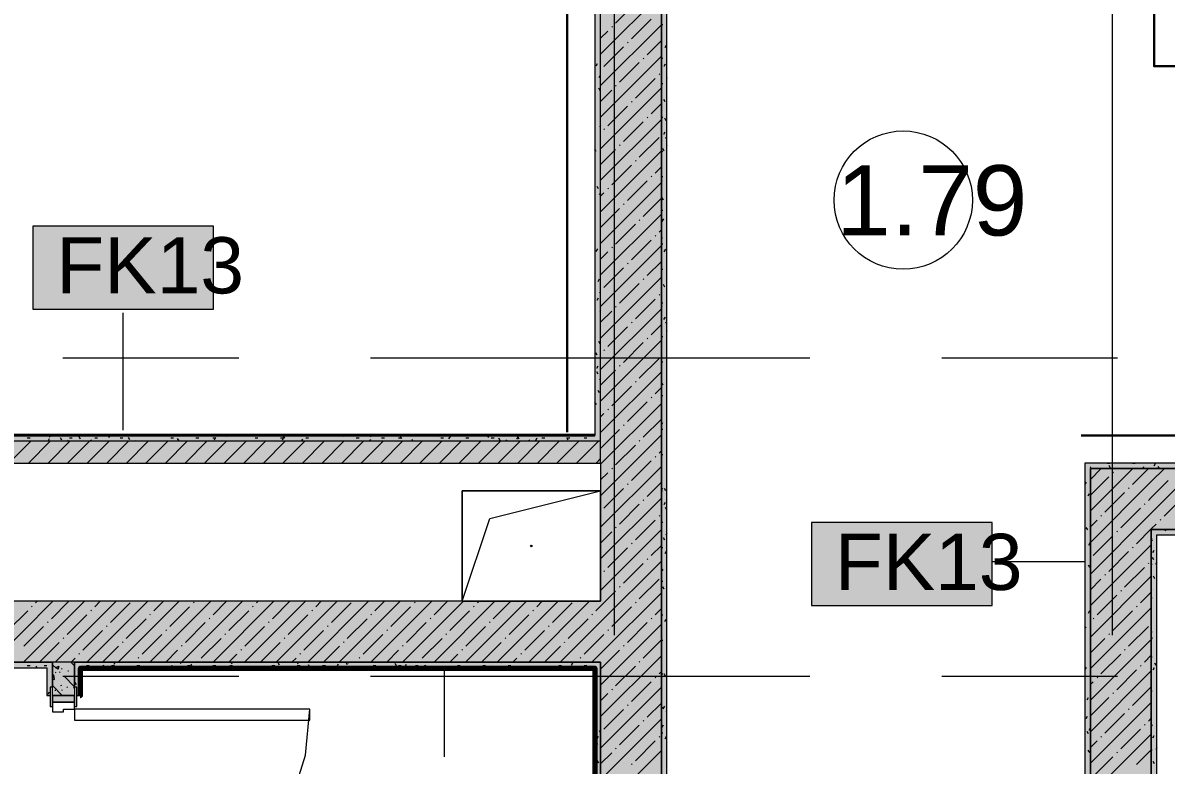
# Model space of a CAD drawing. Header units: millimetres. Extents: x -3817 to 677485, y -22715 to 103890.
# Drawn here: x 90967 to 95097, y 18589 to 21272 of the extents above; entities that cross this region are included whole.
import ezdxf

# ---------------------------------------------------------------- set-up
doc = ezdxf.new("R2010")
doc.units = ezdxf.units.MM
doc.layers.add('PDF _Геометрия', color=7, linetype='Continuous', true_color=0x1d1d1d)
doc.layers.add('PDF _Сплошная заливка', color=7, linetype='Continuous', true_color=0xffffff)
doc.layers.add('PDF _Текст', color=7, linetype='Continuous')
doc.styles.add('PDF GOST-Common', font='arial.ttf')

msp = doc.modelspace()

# ---------------------------------------------------------------- hatches: boundary and pattern name
at = {"layer": 'PDF _Сплошная заливка', "transparency": 33554559}
for points in [[(93053.6, 15531.3), (93218.6, 15531.3), (93218.6, 15539.3), (93273.6, 15539.3), (93273.6, 23061.4), (93053.6, 23061.4), (93053.6, 15751.3)], [(93053.6, 19761.3), (93053.6, 19781.3), (89673.6, 19781.3), (89673.6, 19761.3), (92757.4, 19761.3)], [(94803.6, 15551.3), (94823.6, 15551.3), (94823.6, 19681.3), (94803.6, 19681.3), (94803.6, 15552.3)], [(98080, 19661.3), (100823.6, 19661.3), (100823.6, 19681.3), (94823.6, 19681.3), (94823.6, 19661.3), (97414.7, 19661.3)], [(98080, 19441.3), (101043.6, 19441.3), (101043.6, 19661.3), (95043.6, 19661.3), (95043.6, 19441.3), (97963.6, 19441.3)], [(97414.7, 19421.3), (97723.6, 19421.3), (97723.6, 19441.3), (95043.6, 19441.3), (95043.6, 19421.3), (96749.4, 19421.3)], [(93053.6, 18961.4), (93053.6, 19181.3), (86733.6, 19181.3), (86733.6, 18961.4), (92757.4, 18961.4)], [(91073.5, 18941.3), (91073.5, 18961.4), (89893.6, 18961.4), (89893.6, 18941.3), (91053.5, 18941.3)], [(93033.6, 18941.3), (93053.6, 18941.3), (93053.6, 18961.4), (91173.5, 18961.4), (91174.5, 18941.3), (93032.6, 18941.3)]]:
    msp.add_hatch(color=256, dxfattribs=at).paths.add_polyline_path(points)
h = msp.add_hatch(color=256, dxfattribs=at)
h.paths.add_polyline_path([(91073.5, 16391.3), (91153.5, 16391.5), (91153.5, 16421.5), (91073.5, 16421.5), (91073.5, 16391.5)], flags=0)
h.paths.add_polyline_path([(91153.5, 17371.5), (91153.5, 17891.5), (91073.5, 17891.5), (91073.5, 17371.5)], flags=0)
h.paths.add_polyline_path([(91153.5, 18841.5), (91153.5, 18961.4), (91073.5, 18961.4), (91073.5, 18841.5)], flags=0)
h = msp.add_hatch(color=256, dxfattribs=at)
h.paths.add_polyline_path([(91153.5, 15551.3), (91173.5, 15551.3), (91173.5, 16048.6), (91153.5, 16060.2), (91153.5, 15716.3)], flags=0)
h.paths.add_polyline_path([(91173.5, 16094.8), (91173.5, 16421.5), (91161.5, 16421.5), (91161.5, 16391.5), (91153.5, 16391.5), (91153.5, 16106.3), (91161, 16102)], flags=0)
h.paths.add_polyline_path([(91173.5, 17371.5), (91173.5, 17891.5), (91161.5, 17891.5), (91161.5, 17861.5), (91153.5, 17861.5), (91153.5, 17401.5), (91161.5, 17401.5), (91161.5, 17371.5)], flags=0)
h.paths.add_polyline_path([(91161.5, 18841.5), (91173.5, 18841.5), (91173.5, 18961.4), (91153.5, 18961.4), (91153.5, 18871.5), (91161.5, 18871.5)], flags=0)
h = msp.add_hatch(color=256, dxfattribs=at)
h.paths.add_polyline_path([(91073.5, 17491.5), (91072, 17861.5), (91065.5, 17861.5), (91065.5, 17891.5), (91053.5, 17891.5), (91053.5, 17491.5)], flags=0)
h.paths.add_polyline_path([(91065.5, 18841.5), (91067.5, 18871.5), (91073.5, 18871.5), (91073.5, 18941.3), (91053.5, 18941.3), (91053.5, 18841.5)], flags=0)

# ---------------------------------------------------------------- linework, layer by layer
at = {"layer": 'PDF _Геометрия', "color": 9, "lineweight": 9, "true_color": 0xc0c0c0}
for points in [[(89653.6, 28761.3), (89653.6, 19761.3), (89673.6, 19761.3), (93053.6, 19761.3), (93053.6, 19781.3), (93053.6, 25261.3), (93033.6, 25261.3), (93033.6, 19781.3), (89673.6, 19781.3), (89673.6, 26844.3)], [(89653.6, 28261.5), (89653.6, 19761.3), (93053.6, 19761.3), (93053.6, 23061.4), (93053.6, 25261.3), (93303.6, 25261.3)], [(93273.6, 15539.3), (93273.6, 15551.3), (93293.6, 15551.3), (93293.6, 23041.3), (93273.6, 23041.3), (93273.6, 23061.4), (93303.6, 23061.4), (93294.6, 23051.4), (93294.6, 23041.3), (93553.6, 23041.3), (93553.6, 23061.4), (93553.6, 23311.4), (93553.6, 23469.3), (93553.6, 25261.3)], [(100823.6, 19661.3), (95043.6, 19661.3), (94823.6, 19661.3), (94823.6, 15531.3), (94778.6, 15531.3), (94823.6, 15531.3), (94823.6, 15551.3), (94823.6, 19661.3), (100823.6, 19661.3)], [(100802.6, 19681.3), (94823.6, 19681.3), (94803.6, 19681.3), (94803.6, 15552.3)], [(96093.6, 17741.3), (95043.6, 17741.3), (95043.6, 19441.3), (97743.6, 19441.3)], [(89893.6, 18549.8), (89893.6, 18941.3), (91053.5, 18941.3), (91053.5, 18841.5), (91065.5, 18841.5)], [(91073.5, 18841.5), (91153.5, 18841.5)], [(91161.5, 18841.5), (91173.5, 18841.5)]]:
    msp.add_lwpolyline(points, dxfattribs=at)
at = {"layer": 'PDF _Геометрия', "color": 231, "lineweight": 30, "true_color": 0xff80c0}
for points in [[(92933.6, 19792.3), (92933.6, 28711.3)], [(95053.6, 22941.3), (95053.6, 21115.3), (99433.6, 21115.3), (99433.6, 21606.3), (95413.6, 21606.3), (95413.6, 22941.3)], [(94790.5, 19781.3), (100703.6, 19781.3)]]:
    msp.add_lwpolyline(points, dxfattribs=at)
at = {"layer": 'PDF _Геометрия', "color": 253, "lineweight": 9, "true_color": 0xaaaaaa}
for points in [[(93103.6, 19059.5), (93103.6, 21326.4), (93103.6, 23826.4)], [(94903.6, 19059.5), (94903.6, 21326.4), (94903.6, 23826.4)], [(91111.4, 20061.3), (91746.4, 20061.3)], [(92222.7, 20061.3), (93810.2, 20061.3)], [(94286.4, 20061.3), (94921.4, 20061.3)], [(91111.4, 18911.3), (91746.4, 18911.3)], [(92222.7, 18911.3), (93810.2, 18911.3)], [(94286.4, 18911.3), (94921.4, 18911.3)], [(91959, 18532.5), (91987.2, 18625.6), (92003.5, 18791.5)]]:
    msp.add_lwpolyline(points, dxfattribs=at)
at = {"layer": 'PDF _Геометрия', "color": 7, "lineweight": 9}
for points in [[(93273.6, 15551.3), (93273.6, 23041.3)], [(91655.9, 20537.9), (91002.8, 20537.9), (91002.8, 20237.9), (91655.9, 20237.9)], [(93053.6, 19581.3), (92553.6, 19581.3), (92553.6, 19181.3), (93053.6, 19181.3), (92553.6, 19181.3), (92553.6, 19581.3), (93053.6, 19581.3), (93053.6, 19182.4)], [(94468.4, 19465.8), (93815.3, 19465.8), (93815.3, 19165.8), (94468.4, 19165.8)]]:
    msp.add_lwpolyline(points, close=True, dxfattribs=at)
at = {"layer": 'PDF _Геометрия', "lineweight": 9}
for points in [[(93053.6, 21159.6), (93273.6, 21379.6)], [(93108.2, 21271.2), (93179.5, 21342.5)], [(93165.2, 21214.2), (93236.5, 21285.5)], [(93053.6, 21045.5), (93273.6, 21265.5)], [(93053.6, 21216.6), (93079.7, 21242.7)], [(93093.9, 21257), (93096.3, 21259.3)], [(93151, 21199.9), (93153.3, 21202.3)], [(93222.2, 21157.2), (93273.6, 21208.5)], [(93053.6, 20931.5), (93273.6, 21151.5)], [(93065.4, 21114.4), (93136.7, 21185.7)], [(93122.4, 21057.4), (93193.7, 21128.6)], [(93208, 21142.9), (93210.3, 21145.3)], [(93179.5, 21000.3), (93250.7, 21071.6)], [(93265, 21085.9), (93267.4, 21088.3)], [(93053.6, 20817.4), (93273.6, 21037.4)], [(93053.6, 20988.5), (93093.9, 21028.9)], [(93108.2, 21043.1), (93110.6, 21045.5)], [(93165.2, 20986.1), (93167.6, 20988.5)], [(93079.7, 20900.5), (93151, 20971.8)], [(93236.5, 20943.3), (93273.6, 20980.4)], [(93053.6, 20703.4), (93273.6, 20923.4)], [(93136.7, 20843.5), (93208, 20914.8)], [(93222.2, 20929.1), (93224.6, 20931.4)], [(93065.4, 20886.3), (93067.8, 20888.7)], [(93122.4, 20829.3), (93124.8, 20831.6)], [(93193.7, 20786.5), (93265, 20857.8)], [(93053.6, 20760.4), (93108.2, 20815)], [(93053.6, 20589.3), (93273.6, 20809.3)], [(93093.9, 20686.7), (93165.2, 20758)], [(93179.5, 20772.2), (93181.8, 20774.6)], [(93250.7, 20729.5), (93273.6, 20752.3)], [(93053.6, 20475.3), (93273.6, 20695.3)], [(93151, 20629.7), (93222.2, 20701)], [(93236.5, 20715.2), (93238.9, 20717.6)], [(93053.6, 20646.4), (93065.4, 20658.2)], [(93079.7, 20672.5), (93082, 20674.8)], [(93136.7, 20615.4), (93139.1, 20617.8)], [(93208, 20572.7), (93273.6, 20638.3)], [(93053.6, 20532.3), (93122.4, 20601.2)], [(93053.6, 20361.2), (93273.6, 20581.2)], [(93108.2, 20472.9), (93179.5, 20544.1)], [(93193.7, 20558.4), (93196.1, 20560.8)], [(93250.7, 20501.4), (93253.1, 20503.7)], [(93265, 20515.6), (93273.6, 20524.2)], [(93053.6, 20247.2), (93273.6, 20467.2)], [(93093.9, 20458.6), (93096.3, 20461)], [(93165.2, 20415.8), (93236.5, 20487.1)], [(93053.6, 20418.3), (93079.7, 20444.4)], [(93222.2, 20358.8), (93273.6, 20410.2)], [(93065.4, 20316), (93136.7, 20387.3)], [(93151, 20401.6), (93153.3, 20404)], [(93053.6, 20133.1), (93273.6, 20353.1)], [(93122.4, 20259), (93193.7, 20330.3)], [(93208, 20344.6), (93210.3, 20346.9)], [(93265, 20287.5), (93267.4, 20289.9)], [(93108.2, 20244.8), (93110.6, 20247.1)], [(93179.5, 20202), (93250.7, 20273.3)], [(93053.6, 20019.1), (93273.6, 20239.1)], [(93053.6, 20190.2), (93093.9, 20230.5)], [(93079.7, 20102.2), (93151, 20173.5)], [(93165.2, 20187.7), (93167.6, 20190.1)], [(93236.5, 20145), (93273.6, 20182.1)], [(93053.6, 19905), (93273.6, 20125)], [(93136.7, 20045.2), (93208, 20116.5)], [(93222.2, 20130.7), (93224.6, 20133.1)], [(93065.4, 20087.9), (93067.8, 20090.3)], [(93122.4, 20030.9), (93124.8, 20033.3)], [(93193.7, 19988.2), (93265, 20059.4)], [(93053.6, 19962.1), (93108.2, 20016.7)], [(93053.6, 19791), (93273.6, 20011)], [(93093.9, 19888.4), (93165.2, 19959.6)], [(93179.5, 19973.9), (93181.8, 19976.3)], [(93250.7, 19931.1), (93273.6, 19954)], [(93236.5, 19916.9), (93238.9, 19919.2)], [(93053.6, 19676.9), (93273.6, 19896.9)], [(93079.7, 19874.1), (93082, 19876.5)], [(93151, 19831.3), (93222.2, 19902.6)], [(93053.6, 19848), (93065.4, 19859.9)], [(93208, 19774.3), (93273.6, 19839.9)], [(93053.6, 19734), (93122.4, 19802.8)], [(93136.7, 19817.1), (93139.1, 19819.5)], [(90916.3, 19681.3), (90996.3, 19761.3)], [(90987, 19681.3), (91067, 19761.3)], [(91057.7, 19681.3), (91137.7, 19761.3)], [(91128.4, 19681.3), (91208.4, 19761.3)], [(91199.1, 19681.3), (91279.1, 19761.3)], [(91269.8, 19681.3), (91349.8, 19761.3)], [(91340.6, 19681.3), (91420.6, 19761.3)], [(91411.3, 19681.3), (91491.3, 19761.3)], [(91482, 19681.3), (91562, 19761.3)], [(91552.7, 19681.3), (91632.7, 19761.3)], [(91623.4, 19681.3), (91703.4, 19761.3)], [(91694.1, 19681.3), (91774.1, 19761.3)], [(91764.8, 19681.3), (91844.8, 19761.3)], [(91835.5, 19681.3), (91915.5, 19761.3)], [(91906.2, 19681.3), (91986.2, 19761.3)], [(91976.9, 19681.3), (92056.9, 19761.3)], [(92047.7, 19681.3), (92127.7, 19761.3)], [(92118.4, 19681.3), (92198.4, 19761.3)], [(92189.1, 19681.3), (92269.1, 19761.3)], [(92259.8, 19681.3), (92339.8, 19761.3)], [(92330.5, 19681.3), (92410.5, 19761.3)], [(92401.2, 19681.3), (92481.2, 19761.3)], [(92471.9, 19681.3), (92551.9, 19761.3)], [(92542.6, 19681.3), (92622.6, 19761.3)], [(92613.3, 19681.3), (92693.3, 19761.3)], [(92684.1, 19681.3), (92764.1, 19761.3)], [(92754.8, 19681.3), (92834.8, 19761.3)], [(92825.5, 19681.3), (92905.5, 19761.3)], [(92896.2, 19681.3), (92976.2, 19761.3)], [(92966.9, 19681.3), (93046.9, 19761.3)], [(93053.6, 19562.9), (93273.6, 19782.9)], [(93108.2, 19674.5), (93179.5, 19745.8)], [(93193.7, 19760.1), (93196.1, 19762.4)], [(93250.7, 19703), (93253.1, 19705.4)], [(93265, 19717.3), (93273.6, 19725.9)], [(93037.6, 19681.3), (93053.6, 19697.3)], [(93053.6, 19448.8), (93273.6, 19668.8)], [(93093.9, 19660.3), (93096.3, 19662.6)], [(93165.2, 19617.5), (93236.5, 19688.8)], [(94823.6, 19622.2), (94862.8, 19661.3)], [(94823.6, 19508.1), (94976.8, 19661.3)], [(94823.6, 19394.1), (95043.6, 19614.1), (95090.9, 19661.3)], [(94823.6, 19280), (95043.6, 19500), (95204.9, 19661.3)], [(94918.7, 19660.3), (94919.8, 19661.3)], [(94975.7, 19603.2), (95033.8, 19661.3)], [(93053.6, 19619.9), (93079.7, 19646)], [(94823.6, 19565.1), (94890.2, 19631.8)], [(94904.5, 19646), (94906.8, 19648.4)], [(93065.4, 19517.7), (93136.7, 19589)], [(93151, 19603.2), (93153.3, 19605.6)], [(93222.2, 19560.5), (93273.6, 19611.8)], [(94961.5, 19589), (94963.9, 19591.4)], [(95032.8, 19546.2), (95043.6, 19557), (95104, 19617.5)], [(93053.6, 19334.8), (93273.6, 19554.8)], [(93208, 19546.2), (93210.3, 19548.6)], [(94875.9, 19503.4), (94947.2, 19574.7)], [(95089.8, 19489.2), (95161.1, 19560.5)], [(93122.4, 19460.7), (93193.7, 19532)], [(94933, 19446.4), (95004.2, 19517.7)], [(95018.5, 19532), (95020.9, 19534.3)], [(93179.5, 19403.7), (93250.7, 19474.9)], [(93265, 19489.2), (93267.4, 19491.6)], [(94823.6, 19451.1), (94847.4, 19474.9)], [(94861.7, 19489.2), (94864.1, 19491.6)], [(94990, 19389.4), (95043.6, 19443), (95061.3, 19460.7)], [(95075.5, 19474.9), (95077.9, 19477.3)], [(93053.6, 19220.7), (93273.6, 19440.7)], [(93053.6, 19391.8), (93093.9, 19432.2)], [(93108.2, 19446.4), (93110.6, 19448.8)], [(94833.2, 19346.6), (94904.5, 19417.9)], [(94918.7, 19432.2), (94921.1, 19434.5)], [(93079.7, 19303.9), (93151, 19375.1)], [(93165.2, 19389.4), (93167.6, 19391.8)], [(93236.5, 19346.6), (93273.6, 19383.7)], [(94823.6, 19166), (95043.6, 19386)], [(94975.7, 19375.1), (94978.1, 19377.5)], [(93222.2, 19332.4), (93224.6, 19334.7)], [(94890.2, 19289.6), (94961.5, 19360.9)], [(92908.2, 18961.4), (93053.6, 19106.7), (93273.6, 19326.7)], [(93065.4, 19289.6), (93067.8, 19292)], [(93136.7, 19246.8), (93208, 19318.1)], [(94947.2, 19232.6), (95018.5, 19303.9)], [(95032.8, 19318.1), (95035.1, 19320.5)], [(93193.7, 19189.8), (93265, 19261.1)], [(94823.6, 19051.9), (95043.6, 19271.9)], [(94823.6, 19223), (94861.7, 19261.1)], [(94875.9, 19275.3), (94878.3, 19277.7)], [(93022.3, 18961.4), (93053.6, 18992.6), (93273.6, 19212.6)], [(93036.9, 19147), (93053.6, 19163.7), (93108.2, 19218.3)], [(93122.4, 19232.6), (93124.8, 19235)], [(94933, 19218.3), (94935.3, 19220.7)], [(95004.2, 19175.6), (95043.6, 19214.9)], [(90855.3, 18961.4), (91075.3, 19181.3)], [(90969.4, 18961.4), (91189.4, 19181.3)], [(91012.5, 19175.6), (91018.3, 19181.3)], [(91069.6, 19118.5), (91132.4, 19181.3)], [(91083.4, 18961.4), (91303.4, 19181.3)], [(91197.5, 18961.4), (91417.5, 19181.3)], [(91226.4, 19161.3), (91246.4, 19181.3)], [(91283.4, 19104.3), (91354.7, 19175.6)], [(91311.5, 18961.4), (91531.5, 19181.3)], [(91425.6, 18961.4), (91645.6, 19181.3)], [(91440.2, 19147), (91474.5, 19181.3)], [(91539.6, 18961.4), (91759.6, 19181.3)], [(91582.8, 19175.6), (91585.1, 19177.9)], [(91653.7, 18961.4), (91873.7, 19181.3)], [(91654.1, 19132.8), (91702.6, 19181.3)], [(91767.7, 18961.4), (91987.7, 19181.3)], [(91810.9, 19175.6), (91816.7, 19181.3)], [(91867.9, 19118.5), (91930.7, 19181.3)], [(91881.8, 18961.4), (92101.8, 19181.3)], [(91995.8, 18961.4), (92215.8, 19181.3)], [(92024.7, 19161.3), (92044.8, 19181.3)], [(92081.7, 19104.3), (92153, 19175.6)], [(92109.9, 18961.4), (92329.9, 19181.3)], [(92223.9, 18961.4), (92443.9, 19181.3)], [(92238.6, 19147), (92272.9, 19181.3)], [(92338, 18961.4), (92558, 19181.3)], [(92381.1, 19175.6), (92383.5, 19177.9)], [(92452, 18961.4), (92672, 19181.3)], [(92452.4, 19132.8), (92501, 19181.3)], [(92566.1, 18961.4), (92786.1, 19181.3)], [(92609.2, 19175.6), (92615, 19181.3)], [(92666.2, 19118.5), (92729.1, 19181.3)], [(92680.1, 18961.4), (92900.1, 19181.3)], [(92794.2, 18961.4), (93014.2, 19181.3)], [(92823.1, 19161.3), (92843.1, 19181.3)], [(92880.1, 19104.3), (92951.4, 19175.6)], [(93179.5, 19175.6), (93181.8, 19177.9)], [(94847.4, 19132.8), (94918.7, 19204.1)], [(90912.7, 19075.8), (90984, 19147)], [(90998.3, 19161.3), (91000.6, 19163.7)], [(91126.6, 19061.5), (91197.9, 19132.8)], [(91212.1, 19147), (91214.5, 19149.4)], [(91426, 19132.8), (91428.3, 19135.2)], [(91497.2, 19090), (91568.5, 19161.3)], [(91711.1, 19075.8), (91782.4, 19147)], [(91796.6, 19161.3), (91799, 19163.7)], [(91924.9, 19061.5), (91996.2, 19132.8)], [(92010.5, 19147), (92012.8, 19149.4)], [(92224.3, 19132.8), (92226.7, 19135.2)], [(92295.6, 19090), (92366.9, 19161.3)], [(92509.4, 19075.8), (92580.7, 19147)], [(92595, 19161.3), (92597.3, 19163.7)], [(92723.3, 19061.5), (92794.5, 19132.8)], [(92808.8, 19147), (92811.2, 19149.4)], [(93022.6, 19132.8), (93025, 19135.2)], [(93093.9, 19090), (93165.2, 19161.3)], [(93250.7, 19132.8), (93273.6, 19155.6)], [(94823.6, 18937.9), (95043.6, 19157.9)], [(94904.5, 19075.8), (94975.7, 19147)], [(94990, 19161.3), (94992.4, 19163.7)], [(90969.8, 19018.7), (91041, 19090)], [(91055.3, 19104.3), (91057.7, 19106.6)], [(91269.1, 19090), (91271.5, 19092.4)], [(91340.4, 19047.3), (91411.7, 19118.5)], [(91554.3, 19033), (91625.5, 19104.3)], [(91639.8, 19118.5), (91642.2, 19120.9)], [(91768.1, 19018.7), (91839.4, 19090)], [(91853.6, 19104.3), (91856, 19106.6)], [(92067.5, 19090), (92069.9, 19092.4)], [(92138.8, 19047.3), (92210, 19118.5)], [(92352.6, 19033), (92423.9, 19104.3)], [(92438.1, 19118.5), (92440.5, 19120.9)], [(92566.4, 19018.7), (92637.7, 19090)], [(92652, 19104.3), (92654.4, 19106.6)], [(92865.8, 19090), (92868.2, 19092.4)], [(92937.1, 19047.3), (93008.4, 19118.5)], [(93053.6, 18878.6), (93273.6, 19098.6)], [(93151, 19033), (93222.2, 19104.3)], [(93236.5, 19118.5), (93238.9, 19120.9)], [(94833.2, 19118.5), (94835.5, 19120.9)], [(94961.5, 19018.7), (95032.8, 19090)], [(91112.3, 19047.3), (91114.7, 19049.6)], [(91183.6, 19004.5), (91254.9, 19075.8)], [(91397.4, 18990.2), (91468.7, 19061.5)], [(91483, 19075.8), (91485.3, 19078.1)], [(91611.3, 18976), (91682.6, 19047.3)], [(91696.8, 19061.5), (91699.2, 19063.9)], [(91910.7, 19047.3), (91913, 19049.6)], [(91981.9, 19004.5), (92053.2, 19075.8)], [(92195.8, 18990.2), (92267.1, 19061.5)], [(92281.3, 19075.8), (92283.7, 19078.1)], [(92409.6, 18976), (92480.9, 19047.3)], [(92495.2, 19061.5), (92497.5, 19063.9)], [(92709, 19047.3), (92711.4, 19049.6)], [(92780.3, 19004.5), (92851.6, 19075.8)], [(92994.1, 18990.2), (93053.6, 19049.7), (93065.4, 19061.5)], [(93079.7, 19075.8), (93082, 19078.1)], [(94823.6, 18994.9), (94875.9, 19047.3)], [(94823.6, 18823.8), (95043.6, 19043.8)], [(94890.2, 19061.5), (94892.6, 19063.9)], [(91026.8, 18961.7), (91098.1, 19033)], [(91254.5, 18961.4), (91311.9, 19018.7)], [(91326.2, 19033), (91328.5, 19035.4)], [(91482.6, 18961.4), (91525.7, 19004.5)], [(91540, 19018.7), (91542.4, 19021.1)], [(91753.8, 19004.5), (91756.2, 19006.9)], [(91825.1, 18961.7), (91896.4, 19033)], [(92052.9, 18961.4), (92110.2, 19018.7)], [(92124.5, 19033), (92126.9, 19035.4)], [(92281, 18961.4), (92324.1, 19004.5)], [(92338.3, 19018.7), (92340.7, 19021.1)], [(92552.2, 19004.5), (92554.6, 19006.9)], [(92623.5, 18961.7), (92694.8, 19033)], [(92851.2, 18961.4), (92908.6, 19018.7)], [(92922.9, 19033), (92925.2, 19035.4)], [(93053.6, 18935.6), (93122.4, 19004.5)], [(93136.7, 19018.7), (93139.1, 19021.1)], [(93208, 18976), (93273.6, 19041.6)], [(94947.2, 19004.5), (94949.6, 19006.9)], [(91140.5, 18961.4), (91155.1, 18976)], [(91169.3, 18990.2), (91171.7, 18992.6)], [(91368.6, 18961.4), (91368.9, 18961.7)], [(91383.2, 18976), (91385.6, 18978.3)], [(91597, 18961.7), (91599.4, 18964.1)], [(91710.7, 18961.4), (91739.6, 18990.2)], [(91938.8, 18961.4), (91953.4, 18976)], [(91967.7, 18990.2), (91970.1, 18992.6)], [(92166.9, 18961.4), (92167.3, 18961.7)], [(92181.5, 18976), (92183.9, 18978.3)], [(92395.4, 18961.7), (92397.7, 18964.1)], [(92509.1, 18961.4), (92537.9, 18990.2)], [(92737.2, 18961.4), (92751.8, 18976)], [(92766, 18990.2), (92768.4, 18992.6)], [(92965.3, 18961.4), (92965.6, 18961.7)], [(92979.9, 18976), (92982.2, 18978.3)], [(93053.6, 18764.5), (93273.6, 18984.5)], [(93193.7, 18961.7), (93196.1, 18964.1)], [(94861.7, 18918.9), (94933, 18990.2)], [(95018.5, 18961.7), (95043.6, 18986.8)], [(93108.2, 18876.2), (93179.5, 18947.5)], [(93265, 18918.9), (93273.6, 18927.5)], [(94823.6, 18709.8), (95043.6, 18929.8)], [(94918.7, 18861.9), (94990, 18933.2)], [(95004.2, 18947.5), (95006.6, 18949.8)], [(93165.2, 18819.2), (93236.5, 18890.4)], [(93250.7, 18904.7), (93253.1, 18907.1)], [(94823.6, 18880.8), (94833.2, 18890.4)], [(94847.4, 18904.7), (94849.8, 18907.1)], [(93053.6, 18650.5), (93273.6, 18870.5)], [(93053.6, 18821.6), (93079.7, 18847.7)], [(93093.9, 18861.9), (93096.3, 18864.3)], [(94904.5, 18847.7), (94906.8, 18850)], [(94975.7, 18804.9), (95043.6, 18872.7)], [(93151, 18804.9), (93153.3, 18807.3)], [(93222.2, 18762.1), (93273.6, 18813.5)], [(94823.6, 18766.8), (94890.2, 18833.4)], [(94823.6, 18595.7), (95043.6, 18815.7)], [(93053.6, 18536.4), (93273.6, 18756.4)], [(93065.4, 18719.4), (93136.7, 18790.6)], [(94875.9, 18705.1), (94947.2, 18776.4)], [(94961.5, 18790.6), (94963.9, 18793)], [(95032.8, 18747.9), (95043.6, 18758.7)], [(93122.4, 18662.3), (93193.7, 18733.6)], [(93208, 18747.9), (93210.3, 18750.2)], [(94933, 18648.1), (95004.2, 18719.4)], [(95018.5, 18733.6), (95020.9, 18736)], [(93179.5, 18605.3), (93250.7, 18676.6)], [(93265, 18690.8), (93267.4, 18693.2)], [(94823.6, 18481.7), (95043.6, 18701.7)], [(94823.6, 18652.7), (94847.4, 18676.6)], [(94861.7, 18690.8), (94864.1, 18693.2)], [(93053.6, 18422.4), (93273.6, 18642.4)], [(93053.6, 18593.5), (93093.9, 18633.8)], [(93108.2, 18648.1), (93110.6, 18650.4)], [(94918.7, 18633.8), (94921.1, 18636.2)], [(94990, 18591.1), (95043.6, 18644.6)], [(93165.2, 18591.1), (93167.6, 18593.4)], [(94833.2, 18548.3), (94904.5, 18619.6)]]:
    msp.add_lwpolyline(points, dxfattribs=at)
at = {"layer": 'PDF _Геометрия', "color": 253, "lineweight": 9, "true_color": 0x9b9b9b}
for points in [[(93273.6, 21266.1), (93278.6, 21266.1)], [(93033.6, 21205.2), (93034.8, 21205.2)], [(93291.1, 21191.1), (93286.1, 21182.4)], [(93041.3, 21124.2), (93036.3, 21115.5)], [(93273.6, 21144.2), (93278.6, 21144.2)], [(93287, 21123.1), (93282, 21114.4)], [(93033.6, 21083.3), (93034.8, 21083.3)], [(93052.5, 21082.6), (93047.4, 21073.8)], [(93293.6, 21073.5), (93293.2, 21072.7)], [(93052.4, 21027.2), (93047.4, 21035.9)], [(93273.6, 21052.8), (93278.6, 21052.8)], [(93293.6, 21036.2), (93293.1, 21037)], [(93033.6, 20991.8), (93034.8, 20991.8)], [(93287, 20986.7), (93282, 20995.4)], [(93053.6, 20901.6), (93050.4, 20896.1)], [(93273.6, 20930.9), (93278.6, 20930.9)], [(93291.1, 20918.6), (93286, 20927.4)], [(93033.6, 20869.9), (93034.8, 20869.9)], [(93285.9, 20877.4), (93280.9, 20868.6)], [(93293.6, 20853.3), (93290.1, 20859.3)], [(93293.6, 20829.6), (93292.1, 20827)], [(93038.3, 20807.9), (93033.6, 20816)], [(93273.6, 20808.9), (93278.6, 20808.9)], [(93284, 20809), (93279, 20817.7)], [(93033.6, 20748), (93034.8, 20748)], [(93273.6, 20717.5), (93278.6, 20717.5)], [(93276.9, 20699.3), (93273.6, 20705.1)], [(93033.6, 20656.5), (93034.8, 20656.5)], [(93046.4, 20671.8), (93041.4, 20680.5)], [(93053.6, 20657.8), (93049.3, 20650.4)], [(93273.7, 20673.3), (93273.6, 20673.1)], [(93281, 20631.3), (93276, 20640)], [(93273.6, 20595.6), (93278.6, 20595.6)], [(93033.6, 20534.6), (93034.8, 20534.6)], [(93280.8, 20563.6), (93275.7, 20554.9)], [(93276.7, 20495.6), (93273.6, 20490.2)], [(93042.1, 20455), (93037.1, 20446.3)], [(93273.6, 20473.7), (93278.6, 20473.7)], [(93287.8, 20453.9), (93282.8, 20445.2)], [(93033.6, 20412.7), (93034.8, 20412.7)], [(93273.6, 20382.2), (93278.6, 20382.2)], [(93049.2, 20345.3), (93044.2, 20336.6)], [(93286.2, 20317.5), (93281.1, 20326.2)], [(93033.6, 20321.3), (93034.8, 20321.3)], [(93053.6, 20293.7), (93050.7, 20298.7)], [(93045.1, 20277.3), (93040.1, 20268.6)], [(93273.6, 20260.3), (93278.6, 20260.3)], [(93275.6, 20249.8), (93273.6, 20246.3)], [(93033.6, 20199.3), (93034.8, 20199.3)], [(93053.6, 20231), (93051.2, 20227)], [(93286.8, 20208.2), (93281.7, 20199.5)], [(93293.6, 20182.8), (93289.3, 20190.2)], [(93293.6, 20159.1), (93292.9, 20157.8)], [(93052.7, 20112.3), (93047.7, 20121)], [(93273.6, 20138.4), (93278.6, 20138.4)], [(93033.6, 20077.4), (93034.8, 20077.4)], [(93041.5, 20070.7), (93036.5, 20079.4)], [(93273.6, 20046.9), (93278.6, 20046.9)], [(93044, 20031.6), (93039, 20022.9)], [(93045.6, 20002.6), (93040.6, 20011.4)], [(93033.6, 19986), (93034.8, 19986)], [(93053.6, 19987.2), (93050.1, 19981.2)], [(93280.2, 19962.1), (93275.2, 19970.8)], [(93049.7, 19934.6), (93044.7, 19943.3)], [(93273.6, 19925), (93278.6, 19925)], [(93038.5, 19893), (93033.6, 19901.6)], [(93033.6, 19864.1), (93034.8, 19864.1)], [(93277.5, 19826.4), (93273.6, 19819.6)], [(93273.6, 19803.1), (93278.6, 19803.1)], [(90982.5, 19772.6), (90992.6, 19772.6)], [(91061.8, 19768.2), (91057.8, 19761.3)], [(91065.6, 19774.6), (91061.7, 19781.3)], [(91107.2, 19763.4), (91102.2, 19772.1)], [(91129.8, 19764.1), (91128.2, 19761.3)], [(91134.9, 19772.6), (91145, 19772.6)], [(91175.3, 19767.5), (91170.2, 19776.2)], [(91210.2, 19781.3), (91208.1, 19777.7)], [(91214, 19761.3), (91211.9, 19765)], [(91226.4, 19772.6), (91236.4, 19772.6)], [(91280.6, 19781.3), (91276.1, 19773.6)], [(91317.8, 19772.6), (91327.9, 19772.6)], [(91353, 19764.5), (91347.9, 19773.2)], [(91375.6, 19763), (91374.6, 19761.3)], [(91500.7, 19772.6), (91510.8, 19772.6)], [(91530.7, 19761.5), (91525.6, 19770.2)], [(91592.1, 19772.6), (91602.2, 19772.6)], [(91636.3, 19761.3), (91635.3, 19763.1)], [(91653.1, 19772.6), (91663.2, 19772.6)], [(91662.9, 19773.1), (91657.9, 19764.4)], [(91702.9, 19781.3), (91699.5, 19775.5)], [(91805.5, 19772.6), (91815.6, 19772.6)], [(91896.9, 19772.6), (91907, 19772.6)], [(91908.7, 19772), (91903.6, 19763.3)], [(91912.5, 19770.8), (91907.4, 19779.5)], [(91976.7, 19767.9), (91972.9, 19761.3)], [(91988.4, 19772.6), (91998.4, 19772.6)], [(92125.2, 19781.3), (92123, 19777.4)], [(92171.3, 19772.6), (92181.3, 19772.6)], [(92222.4, 19766.8), (92219.3, 19761.3)], [(92226.2, 19775.9), (92223.1, 19781.3)], [(92262.7, 19772.6), (92272.8, 19772.6)], [(92290.5, 19762.7), (92289.7, 19761.3)], [(92294.3, 19780), (92293.5, 19781.3)], [(92323.7, 19772.6), (92333.7, 19772.6)], [(92335.9, 19768.9), (92330.9, 19777.6)], [(92375.4, 19761.3), (92372.5, 19766.4)], [(92472, 19777), (92469.5, 19781.3)], [(92476.1, 19772.6), (92486.1, 19772.6)], [(92509.8, 19776.9), (92504.8, 19768.2)], [(92547.6, 19781.3), (92546.4, 19779.3)], [(92567.5, 19772.6), (92577.6, 19772.6)], [(92649.7, 19774), (92645.5, 19781.3)], [(92658.9, 19772.6), (92669, 19772.6)], [(92691.3, 19762.9), (92686.3, 19771.6)], [(92713.9, 19764.6), (92712, 19761.3)], [(92755.5, 19775.8), (92750.5, 19767.1)], [(92759.3, 19767), (92754.3, 19775.7)], [(92797.8, 19761.3), (92796, 19764.5)], [(92823.6, 19771.7), (92818.5, 19763)], [(92841.8, 19772.6), (92851.9, 19772.6)], [(92937, 19764), (92932, 19772.7)], [(92933.3, 19772.6), (92943.3, 19772.6)], [(92969.9, 19781.3), (92969.8, 19781.2)], [(92994.2, 19772.6), (93004.3, 19772.6)], [(93273.6, 19711.7), (93278.6, 19711.7)], [(94826.5, 19661.3), (94823.6, 19666.3), (94822.8, 19667.7)], [(94884, 19681.2), (94894, 19681.2)], [(94895.9, 19663.1), (94890.8, 19671.8)], [(94975.4, 19681.2), (94985.5, 19681.2)], [(95015.9, 19667.4), (95012.4, 19661.3)], [(95057.5, 19678.6), (95052.5, 19669.9)], [(95072.8, 19661.3), (95068.5, 19668.8)], [(95094.3, 19681.3), (95094.1, 19681)], [(93273.6, 19589.7), (93278.6, 19589.7)], [(93276.4, 19580.6), (93273.6, 19575.8)], [(93289.5, 19580.3), (93284.4, 19589)], [(94807.7, 19611.6), (94803.6, 19604.5)], [(93287.6, 19539), (93282.5, 19530.3)], [(94818.8, 19570), (94813.8, 19561.3)], [(94823, 19559.3), (94823.6, 19559.3)], [(93293.5, 19512.3), (93288.5, 19521)], [(94823, 19498.3), (94823.6, 19498.3)], [(93273.6, 19467.8), (93278.6, 19467.8)], [(94823.6, 19456.3), (94820.9, 19451.6)], [(93293.6, 19427.5), (93289.6, 19420.6)], [(93293.6, 19451.3), (93292.6, 19452.9)], [(94813.7, 19439.6), (94808.6, 19448.4)], [(95059.4, 19440.7), (95059.1, 19441.3)], [(95096.5, 19441.3), (95093, 19435.3)], [(93273.6, 19376.4), (93278.6, 19376.4)], [(93286.5, 19402.6), (93281.4, 19411.3)], [(94821.8, 19392.3), (94816.8, 19383.6)], [(94823, 19406.9), (94823.6, 19406.9)], [(95048.3, 19399.1), (95043.6, 19407.2)], [(95043.6, 19406.9), (95046.4, 19406.9)], [(93275.3, 19361), (93273.6, 19364)], [(93290.5, 19361.3), (93285.5, 19352.6)], [(95052.3, 19364.8), (95047.3, 19356.1)], [(95052.3, 19331.1), (95047.3, 19339.8)], [(93279.4, 19292.9), (93274.4, 19301.6)], [(94821.8, 19303.6), (94816.8, 19312.3)], [(95043.6, 19315.4), (95046.4, 19315.4)], [(95063.5, 19323.2), (95058.5, 19314.5)], [(93273.6, 19254.5), (93278.6, 19254.5)], [(95056.4, 19263), (95051.4, 19271.7)], [(93283.5, 19224.9), (93278.5, 19233.6)], [(94823, 19224), (94823.6, 19224)], [(95045.3, 19221.4), (95043.6, 19224.3)], [(95043.6, 19193.5), (95046.4, 19193.5)], [(93273.6, 19132.5), (93278.6, 19132.5)], [(94820.7, 19146.6), (94815.7, 19137.9)], [(94823, 19163), (94823.6, 19163)], [(93289.4, 19115.6), (93284.4, 19106.9)], [(94807.7, 19084.2), (94803.6, 19091.4)], [(94823, 19071.6), (94823.6, 19071.6)], [(95043.6, 19071.6), (95046.4, 19071.6)], [(95047.1, 19051), (95043.6, 19044.9)], [(93273.6, 19041.1), (93278.6, 19041.1)], [(91299.9, 18961.4), (91295.1, 18953.2)], [(91405.4, 18961.4), (91404.8, 18960.2)], [(91538, 18956.3), (91535.1, 18961.4)], [(91651.8, 18961.4), (91650.5, 18959.1)], [(91722.2, 18961.4), (91718.6, 18955.1)], [(91893.4, 18950.3), (91888.4, 18959)], [(91961.5, 18954.4), (91957.4, 18961.4)], [(92139.2, 18951.4), (92134.1, 18960.1)], [(92144.5, 18961.4), (92142, 18956.9)], [(92566.9, 18961.4), (92565.4, 18958.8)], [(92698.7, 18957.6), (92696.5, 18961.4)], [(92989.2, 18961.4), (92988.9, 18960.7)], [(95043.6, 18980.1), (95046.4, 18980.1)], [(90982.5, 18949.7), (90992.6, 18949.7)], [(91018.7, 18941.3), (91015.1, 18947.5)], [(91043.5, 18949.7), (91053.6, 18949.7)], [(91165.4, 18919.2), (91173.5, 18919.2)], [(91194.7, 18941.3), (91192.8, 18944.6)], [(91195.9, 18949.7), (91206, 18949.7)], [(91258.5, 18950.7), (91253.5, 18942)], [(91287.3, 18949.7), (91297.4, 18949.7)], [(91378.8, 18949.7), (91388.8, 18949.7)], [(91504.3, 18949.6), (91499.5, 18941.3)], [(91561.7, 18949.7), (91571.7, 18949.7)], [(91572.3, 18945.5), (91569.9, 18941.3)], [(91579.7, 18945.1), (91574.6, 18953.8)], [(91653.1, 18949.7), (91663.2, 18949.7)], [(91714.1, 18949.7), (91724.1, 18949.7)], [(91818, 18944.4), (91816.2, 18941.3)], [(91866.5, 18949.7), (91876.5, 18949.7)], [(91957.9, 18949.7), (91968, 18949.7)], [(92003.1, 18943.2), (91998.1, 18951.9)], [(92049.3, 18949.7), (92059.4, 18949.7)], [(92105.4, 18954.5), (92100.4, 18945.8)], [(92232.2, 18949.7), (92242.3, 18949.7)], [(92309.5, 18942.2), (92309, 18941.3)], [(92316.9, 18948.4), (92311.8, 18957.1)], [(92323.7, 18949.7), (92333.7, 18949.7)], [(92351.1, 18953.4), (92346.1, 18944.7)], [(92356.1, 18941.3), (92353.5, 18945.9)], [(92384.6, 18949.7), (92394.7, 18949.7)], [(92419.2, 18949.3), (92414.6, 18941.3)], [(92426.5, 18941.3), (92421.5, 18950)], [(92537, 18949.7), (92547.1, 18949.7)], [(92602.5, 18941.3), (92599.2, 18947)], [(92628.5, 18949.7), (92638.5, 18949.7)], [(92664.9, 18948.2), (92660.9, 18941.3)], [(92719.9, 18949.7), (92730, 18949.7)], [(92732.9, 18944.1), (92731.3, 18941.3)], [(92778.5, 18941.3), (92776.9, 18944)], [(92902.8, 18949.7), (92912.8, 18949.7)], [(92952.3, 18958.3), (92947.2, 18949.6)], [(92994.2, 18949.7), (93004.3, 18949.7)], [(93273.6, 18919.2), (93278.6, 18919.2)], [(93288.7, 18911.1), (93283.6, 18919.8)], [(94808.5, 18942.5), (94803.6, 18934)], [(95054.2, 18941.4), (95049.2, 18932.7)], [(95061.6, 18949.3), (95056.6, 18958)], [(91053.5, 18888.7), (91053.6, 18888.7)], [(91160.3, 18879), (91155.3, 18887.7)], [(93053.6, 18889.9), (93052.8, 18888.6)], [(93053.6, 18891.6), (93053.1, 18892.3)], [(93277.2, 18911.5), (93273.6, 18905.2)], [(94823, 18888.7), (94823.6, 18888.7)], [(91061.5, 18853.3), (91056.5, 18844.6)], [(93033.6, 18858.2), (93034.8, 18858.2)], [(95043.6, 18858.2), (95046.4, 18858.2)], [(93273.6, 18797.3), (93278.6, 18797.3)], [(93284.3, 18801.8), (93279.2, 18793.1)], [(94815.6, 18832.8), (94810.5, 18824.1)], [(94823, 18827.7), (94823.6, 18827.7)], [(93293.6, 18780.7), (93291.8, 18783.8)], [(94811.5, 18764.8), (94806.4, 18756.1)], [(94823.6, 18751.9), (94823.1, 18752.8)], [(93033.6, 18736.3), (93034.8, 18736.3)], [(93034.5, 18734.9), (93033.6, 18733.4)], [(93053.6, 18708.7), (93050.1, 18714.6)], [(93280.2, 18733.8), (93275.2, 18725.1)], [(94822.6, 18723.1), (94817.6, 18714.4)], [(94823, 18736.3), (94823.6, 18736.3)], [(95047.5, 18729.9), (95043.6, 18736.6)], [(95043.6, 18736.3), (95046.4, 18736.3)], [(93044, 18664.3), (93039, 18673)], [(93045.6, 18693.2), (93040.6, 18684.5)], [(93273.6, 18705.8), (93278.6, 18705.8)], [(93274.5, 18691.8), (93273.6, 18693.4)], [(93291.3, 18692.1), (93286.3, 18683.4)], [(94817, 18702.4), (94811.9, 18711.1)], [(95053.1, 18695.6), (95048.1, 18686.9)], [(93033.6, 18644.9), (93034.8, 18644.9)], [(94821, 18634.4), (94816, 18643.1)], [(95043.6, 18644.9), (95046.4, 18644.9)], [(95063.6, 18652.8), (95059.3, 18645.3)], [(93048.1, 18596.3), (93043.1, 18605)], [(95055.6, 18593.9), (95050.6, 18602.6)]]:
    msp.add_lwpolyline(points, dxfattribs=at)
at = {"layer": 'PDF _Геометрия', "color": 7, "lineweight": 9}
for points in [[(91329.3, 19799.9), (91329.3, 20224.1)], [(93053.6, 19681.3), (93053.6, 19761.3)], [(92553.6, 19181.3), (92653.6, 19481.3), (93053.6, 19581.3)], [(94803.1, 19323.9), (94468.4, 19323.9)], [(91153.5, 18961.4), (91073.5, 18961.4)], [(91173.5, 18841.5), (91173.5, 18941.3)], [(91174.5, 18941.3), (93032.6, 18941.3)], [(92488.4, 18940.8), (92488.4, 18618.7)], [(93033.6, 18941.3), (93033.6, 18928.3), (93033.6, 15552.3)]]:
    msp.add_lwpolyline(points, dxfattribs=at)
at = {"layer": 'PDF _Геометрия', "color": 5, "lineweight": 40}
msp.add_lwpolyline([(93032.6, 19782.3), (89673.6, 19782.3)], dxfattribs=at)
at = {"layer": 'PDF _Геометрия', "color": 9, "lineweight": 9, "true_color": 0xc0c0c0}
for points in [[(93053.6, 19681.3), (93053.6, 19181.3), (89653.6, 19181.3), (89653.6, 19681.3)], [(97723.6, 19441.3), (95043.6, 19441.3), (95043.6, 19421.3), (95043.6, 17741.3), (95063.6, 17741.3), (97743.6, 17741.3), (97743.6, 17761.3), (97743.6, 19441.3)], [(97723.6, 17761.3), (95063.6, 17761.3), (95063.6, 19421.3), (97723.6, 19421.3)], [(91073.5, 18941.3), (91073.5, 18961.4), (89893.6, 18961.4), (89873.6, 18961.4), (89873.6, 18561.3), (89873.6, 18961.4), (91073.5, 18961.4), (91073.5, 18871.5)], [(93053.6, 15531.3), (93053.6, 18941.3), (93053.6, 18961.4), (91173.5, 18961.4), (91153.5, 18961.4), (91153.5, 18871.5), (91153.5, 18961.4), (93053.6, 18961.4), (93053.6, 15531.3), (92523.6, 15531.3), (93033.6, 15531.3)]]:
    msp.add_lwpolyline(points, close=True, dxfattribs=at)
at = {"layer": 'PDF _Геометрия', "color": 252, "lineweight": 9, "true_color": 0x878787}
for points in [[(91153.5, 18947.6), (91139.8, 18961.4)], [(91086.4, 18939.4), (91073.5, 18952.2)], [(91084.1, 18924.2), (91087.4, 18924.7)], [(91093.7, 18936.2), (91084.9, 18942.2), (91097.3, 18947)], [(91093.7, 18936.2), (91097.3, 18946.9)], [(91101.5, 18924.3), (91099, 18926.8)], [(91106.5, 18935.8), (91109.1, 18937.9)], [(91128.6, 18930.1), (91131.9, 18930.5)], [(91073.5, 18910.5), (91078.3, 18915.5)], [(91073.5, 18899.6), (91080.3, 18898.6)], [(91108.8, 18841.5), (91073.5, 18876.7)], [(91080.3, 18898.5), (91078.3, 18915.4)], [(91104.3, 18876.7), (91107, 18878.7)], [(91153.5, 18872.2), (91114.1, 18911.7)], [(91081.9, 18860), (91085.2, 18860.4)], [(91105.6, 18861.8), (91108.5, 18859.9)], [(91125.9, 18871.7), (91128.3, 18869.4)], [(91149.2, 18868.8), (91152.5, 18869.3)]]:
    msp.add_lwpolyline(points, dxfattribs=at)
at = {"layer": 'PDF _Геометрия', "color": 231, "lineweight": 9, "true_color": 0xff80c0}
msp.add_lwpolyline([(92493.6, 15551.3), (93020.6, 15551.3), (93033.6, 15551.3), (93033.6, 15552.3), (93033.6, 18928.3), (93033.6, 18941.3), (93032.6, 18941.3), (91174.5, 18941.3), (91173.5, 18941.3), (91173.5, 18841.5)], dxfattribs=at)
at = {"layer": 'PDF _Геометрия', "color": 231, "lineweight": 70, "true_color": 0xff80c0}
msp.add_lwpolyline([(91173.5, 18841.5), (91174.5, 18841.5), (91174.5, 18940.3), (93032.6, 18940.3), (93032.6, 15552.3), (92493.6, 15552.3), (92493.6, 15551.3)], dxfattribs=at)
at = {"layer": 'PDF _Геометрия', "color": 253, "lineweight": 13, "true_color": 0xaaaaaa}
for points in [[(91065.5, 18801.5), (91073.5, 18801.5), (91073.5, 18871.5), (91065.5, 18871.5)], [(91073.5, 18816.5), (91153.5, 18816.5), (91153.5, 18841.5), (91073.5, 18841.5)], [(91153.5, 18801.5), (91161.5, 18801.5), (91161.5, 18871.5), (91153.5, 18871.5)], [(91153.5, 18791.5), (91153.5, 18816.5), (91073.5, 18816.5), (91073.5, 18781.5), (91113.5, 18781.5), (91113.5, 18791.5)], [(91073.5, 18801.5), (91074.5, 18801.5), (91074.5, 18816.5), (91073.5, 18816.5)], [(91152.5, 18801.5), (91153.5, 18801.5), (91153.5, 18816.5), (91152.5, 18816.5)], [(92003.5, 18791.5), (91153.5, 18791.5), (91153.5, 18751.5), (92003.5, 18751.5)]]:
    msp.add_lwpolyline(points, close=True, dxfattribs=at)
at = {"layer": 'PDF _Геометрия', "color": 7, "lineweight": 9}
for centre, radius in [((94147.2, 20631.7), 250), ((94147.2, 20631.7), 250), ((92803.6, 19381.4), 2.5)]:
    msp.add_circle(centre, radius, dxfattribs=at)
at = {"layer": 'PDF _Сплошная заливка', "lineweight": 35, "transparency": 33554559}
for points in [[(93053.6, 19781.3), (93053.6, 25261.3), (93033.6, 19781.3), (93033.6, 25261.3)], [(93293.6, 15551.3), (93293.6, 23041.3), (93273.6, 15551.3), (93273.6, 23041.3)], [(89653.6, 19681.3), (93053.6, 19681.3), (89653.6, 19761.3), (93053.6, 19761.3)], [(95043.6, 15531.3), (95043.6, 19661.3), (94823.6, 15531.3), (94823.6, 19661.3)], [(95063.6, 17741.3), (95063.6, 19421.3), (95043.6, 17741.3), (95043.6, 19421.3)], [(93053.6, 15531.3), (93053.6, 18941.3), (93033.6, 15531.3), (93033.6, 18941.3)], [(91153.5, 18816.5), (91153.5, 18841.5), (91073.5, 18816.5), (91073.5, 18841.5)]]:
    msp.add_solid(points, dxfattribs=at)
at = {"layer": 'PDF _Сплошная заливка', "lineweight": 9, "transparency": 33554559}
for points in [[(91655.9, 20537.9), (91002.8, 20537.9), (91655.9, 20237.9), (91002.8, 20237.9)], [(94468.4, 19465.8), (93815.3, 19465.8), (94468.4, 19165.8), (93815.3, 19165.8)]]:
    msp.add_solid(points, dxfattribs=at)
at = {"layer": 'PDF _Сплошная заливка', "color": 5, "lineweight": 35, "transparency": 33554559}
msp.add_solid([(93032.6, 19782.3), (93032.6, 19783.3), (92757.4, 19782.3)], dxfattribs=at)

# ---------------------------------------------------------------- texts
at = {"layer": 'PDF _Текст', "color": 250, "true_color": 0x3c3c3c, "insert": (93905.3, 20628.9), "char_height": 254, "attachment_point": 4, "style": 'PDF GOST-Common'}
msp.add_mtext('1.79', dxfattribs=at)
at = {"layer": 'PDF _Текст', "char_height": 203.2, "attachment_point": 4, "style": 'PDF GOST-Common'}
for insert in [(91087.3, 20394.5), (93899.9, 19322.4)]:
    msp.add_mtext('FK13', dxfattribs=dict(at, insert=insert))

doc.saveas('drawing.dxf')
